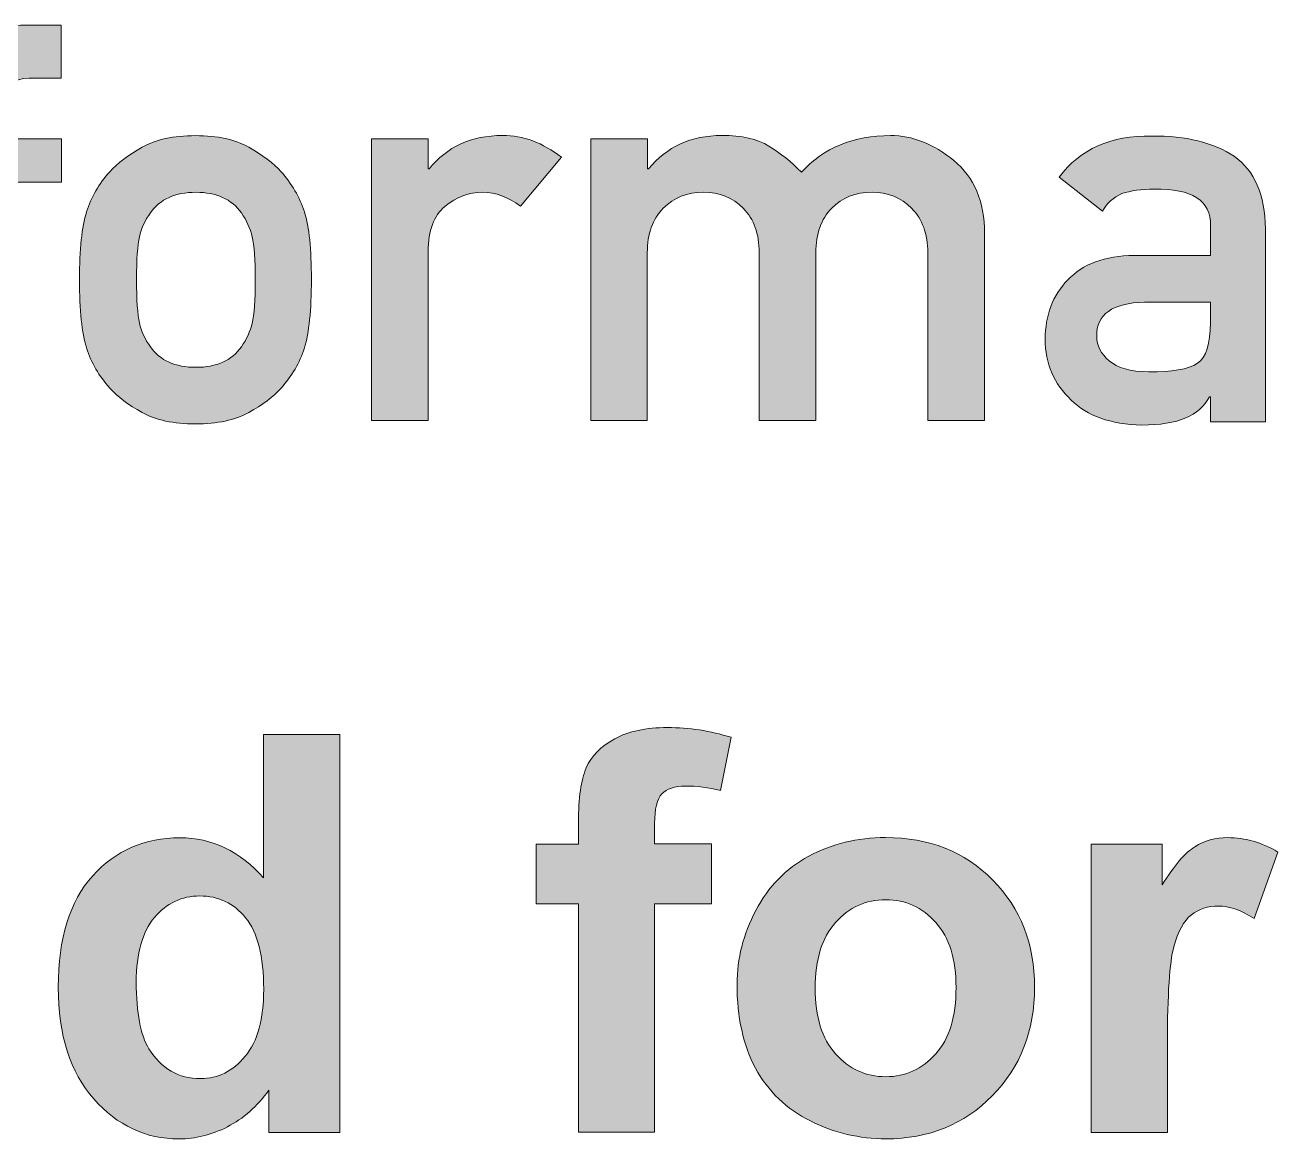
# Model space of a CAD drawing. Header units: inches. Extents: x 247 to 2765, y -1897 to -1110.
# Drawn here: x 1154.28 to 1163.82, y -1561.99 to -1553.51 of the extents above; entities that cross this region are included whole.
import ezdxf

# ---------------------------------------------------------------- set-up
doc = ezdxf.new("R2010")
doc.units = ezdxf.units.IN
doc.header["$MEASUREMENT"] = 0
doc.layers.add('Layer 1', color=7, linetype='Continuous')

# ---------------------------------------------------------------- blocks, each defined once
blk = doc.blocks.new('block 197')
at = {"layer": 'Layer 1', "true_color": 0x010101}
h = blk.add_hatch(color=18, dxfattribs=at)
h.dxf.hatch_style = 2
edge = h.paths.add_edge_path()
edge.add_spline(control_points=[(1153.6972, -1556.5217), (1153.6972, -1556.5217), (1153.6972, -1554.7061), (1153.6972, -1554.7061), (1153.6972, -1554.7061), (1153.4802, -1554.7061), (1153.4802, -1554.7061), (1153.4802, -1554.7061), (1153.4802, -1554.3754), (1153.4802, -1554.3754), (1153.4802, -1554.3754), (1153.6972, -1554.3754), (1153.6972, -1554.3754), (1153.6972, -1554.3754), (1153.6972, -1554.0919), (1153.6972, -1554.0919), (1153.6972, -1553.8924), (1153.7523, -1553.7453), (1153.8626, -1553.6506), (1153.9731, -1553.5555), (1154.112, -1553.5093), (1154.2811, -1553.5093), (1154.2811, -1553.5093), (1154.5602, -1553.5093), (1154.5602, -1553.5093), (1154.5602, -1553.5093), (1154.5602, -1553.9141), (1154.5602, -1553.9141), (1154.5602, -1553.9141), (1154.3163, -1553.9141), (1154.3163, -1553.9141), (1154.1916, -1553.9141), (1154.1282, -1553.9734), (1154.1282, -1554.0919), (1154.1282, -1554.0919), (1154.1282, -1554.3754), (1154.1282, -1554.3754), (1154.1282, -1554.3754), (1154.5612, -1554.3754), (1154.5612, -1554.3754), (1154.5612, -1554.3754), (1154.5612, -1554.7061), (1154.5612, -1554.7061), (1154.5612, -1554.7061), (1154.1282, -1554.7061), (1154.1282, -1554.7061), (1154.1282, -1554.7061), (1154.1282, -1556.5217), (1154.1282, -1556.5217), (1154.1282, -1556.5217), (1153.6972, -1556.5217), (1153.6972, -1556.5217)], knot_values=[0, 0, 0, 0, 1, 1, 1, 2, 2, 2, 3, 3, 3, 4, 4, 4, 5, 5, 5, 6, 6, 6, 7, 7, 7, 8, 8, 8, 9, 9, 9, 10, 10, 10, 11, 11, 11, 12, 12, 12, 13, 13, 13, 14, 14, 14, 15, 15, 15, 16, 16, 16, 17, 17, 17, 17], degree=3, periodic=1)
h = blk.add_hatch(color=18, dxfattribs=at)
h.dxf.hatch_style = 2
edge = h.paths.add_edge_path()
edge.add_spline(control_points=[(1154.6994, -1555.4468), (1154.6994, -1555.2167), (1154.7176, -1555.0441), (1154.7531, -1554.9321), (1154.7886, -1554.8191), (1154.8482, -1554.7172), (1154.9309, -1554.6262), (1154.9901, -1554.5611), (1155.0711, -1554.4994), (1155.1758, -1554.4402), (1155.2799, -1554.3809), (1155.416, -1554.3513), (1155.583, -1554.3513), (1155.7494, -1554.3513), (1155.8845, -1554.3809), (1155.9882, -1554.4402), (1156.0919, -1554.4994), (1156.1749, -1554.5614), (1156.2342, -1554.6262), (1156.3158, -1554.7172), (1156.3751, -1554.8191), (1156.4119, -1554.9321), (1156.4478, -1555.0441), (1156.465, -1555.2167), (1156.465, -1555.4468), (1156.465, -1555.6808), (1156.4467, -1555.8544), (1156.4119, -1555.9677), (1156.3758, -1556.0811), (1156.3162, -1556.1827), (1156.2342, -1556.2737), (1156.1749, -1556.3398), (1156.0929, -1556.4018), (1155.9882, -1556.4593), (1155.8835, -1556.5172), (1155.7484, -1556.5462), (1155.583, -1556.5462), (1155.4149, -1556.5462), (1155.2799, -1556.5172), (1155.1758, -1556.4593), (1155.0711, -1556.4018), (1154.9901, -1556.3395), (1154.9309, -1556.2737), (1154.8482, -1556.1827), (1154.7889, -1556.0807), (1154.7531, -1555.9677), (1154.7176, -1555.8551), (1154.6994, -1555.6818), (1154.6994, -1555.4468)], knot_values=[0, 0, 0, 0, 1, 1, 1, 2, 2, 2, 3, 3, 3, 4, 4, 4, 5, 5, 5, 6, 6, 6, 7, 7, 7, 8, 8, 8, 9, 9, 9, 10, 10, 10, 11, 11, 11, 12, 12, 12, 13, 13, 13, 14, 14, 14, 15, 15, 15, 16, 16, 16, 16], degree=3, periodic=1)
edge = h.paths.add_edge_path()
edge.add_spline(control_points=[(1156.0371, -1555.451), (1156.0371, -1555.2952), (1156.0299, -1555.1857), (1156.0144, -1555.122), (1155.9985, -1555.0579), (1155.9713, -1554.9972), (1155.9327, -1554.9394), (1155.8569, -1554.8346), (1155.7412, -1554.783), (1155.5865, -1554.783), (1155.428, -1554.783), (1155.3123, -1554.8346), (1155.2392, -1554.9394), (1155.1979, -1554.9972), (1155.17, -1555.0579), (1155.1555, -1555.122), (1155.141, -1555.1857), (1155.1338, -1555.2928), (1155.1338, -1555.4468), (1155.1338, -1555.6029), (1155.141, -1555.7145), (1155.1555, -1555.7776), (1155.17, -1555.842), (1155.1979, -1555.9026), (1155.2392, -1555.9591), (1155.3123, -1556.0642), (1155.428, -1556.1155), (1155.5865, -1556.1155), (1155.7412, -1556.1155), (1155.858, -1556.0642), (1155.9327, -1555.9591), (1155.9713, -1555.903), (1155.9992, -1555.8427), (1156.0144, -1555.7786), (1156.0295, -1555.7159), (1156.0371, -1555.607), (1156.0371, -1555.451)], knot_values=[0, 0, 0, 0, 1, 1, 1, 2, 2, 2, 3, 3, 3, 4, 4, 4, 5, 5, 5, 6, 6, 6, 7, 7, 7, 8, 8, 8, 9, 9, 9, 10, 10, 10, 11, 11, 11, 12, 12, 12, 12], degree=3, periodic=1)
h = blk.add_hatch(color=18, dxfattribs=at)
h.dxf.hatch_style = 2
edge = h.paths.add_edge_path()
edge.add_spline(control_points=[(1156.9218, -1556.5217), (1156.9218, -1556.5217), (1156.9218, -1554.3761), (1156.9218, -1554.3761), (1156.9218, -1554.3761), (1157.3545, -1554.3761), (1157.3545, -1554.3761), (1157.3545, -1554.3761), (1157.3545, -1554.6052), (1157.3545, -1554.6052), (1157.3545, -1554.6052), (1157.3617, -1554.6052), (1157.3617, -1554.6052), (1157.4958, -1554.436), (1157.6814, -1554.3503), (1157.9198, -1554.3503), (1158.0769, -1554.3503), (1158.2265, -1554.4054), (1158.3684, -1554.5156), (1158.3684, -1554.5156), (1158.0559, -1554.8887), (1158.0559, -1554.8887), (1157.9615, -1554.8184), (1157.8675, -1554.783), (1157.77, -1554.783), (1157.6639, -1554.783), (1157.5678, -1554.8188), (1157.482, -1554.8898), (1157.3965, -1554.9604), (1157.3535, -1555.0737), (1157.3535, -1555.2319), (1157.3535, -1555.2319), (1157.3535, -1556.5217), (1157.3535, -1556.5217), (1157.3535, -1556.5217), (1156.9218, -1556.5217), (1156.9218, -1556.5217), (1156.9218, -1556.5217), (1156.9218, -1556.5217), (1156.9218, -1556.5217)], knot_values=[0, 0, 0, 0, 1, 1, 1, 2, 2, 2, 3, 3, 3, 4, 4, 4, 5, 5, 5, 6, 6, 6, 7, 7, 7, 8, 8, 8, 9, 9, 9, 10, 10, 10, 11, 11, 11, 12, 12, 12, 13, 13, 13, 13], degree=3, periodic=1)
h = blk.add_hatch(color=18, dxfattribs=at)
h.dxf.hatch_style = 2
edge = h.paths.add_edge_path()
edge.add_spline(control_points=[(1158.592, -1556.5217), (1158.592, -1556.5217), (1158.592, -1554.3761), (1158.592, -1554.3761), (1158.592, -1554.3761), (1159.024, -1554.3761), (1159.024, -1554.3761), (1159.024, -1554.3761), (1159.024, -1554.6052), (1159.024, -1554.6052), (1159.024, -1554.6052), (1159.0323, -1554.6052), (1159.0323, -1554.6052), (1159.1687, -1554.436), (1159.3547, -1554.3503), (1159.5904, -1554.3503), (1159.7406, -1554.3503), (1159.8598, -1554.3771), (1159.948, -1554.4309), (1160.0362, -1554.4843), (1160.1189, -1554.5511), (1160.196, -1554.6297), (1160.3655, -1554.4443), (1160.5915, -1554.3506), (1160.874, -1554.3506), (1161.0418, -1554.3506), (1161.202, -1554.4147), (1161.3567, -1554.5408), (1161.5114, -1554.6676), (1161.5892, -1554.8522), (1161.5892, -1555.0947), (1161.5892, -1555.0947), (1161.5892, -1556.521), (1161.5892, -1556.521), (1161.5892, -1556.521), (1161.1572, -1556.521), (1161.1572, -1556.521), (1161.1572, -1556.521), (1161.1572, -1555.2436), (1161.1572, -1555.2436), (1161.1572, -1555.0989), (1161.1166, -1554.9859), (1161.0342, -1554.9046), (1160.9536, -1554.8229), (1160.8523, -1554.7823), (1160.7331, -1554.7823), (1160.6081, -1554.7823), (1160.5057, -1554.8222), (1160.4262, -1554.9046), (1160.3452, -1554.9852), (1160.3049, -1555.0989), (1160.3049, -1555.2436), (1160.3049, -1555.2436), (1160.3049, -1556.521), (1160.3049, -1556.521), (1160.3049, -1556.521), (1159.8742, -1556.521), (1159.8742, -1556.521), (1159.8742, -1556.521), (1159.8742, -1555.2436), (1159.8742, -1555.2436), (1159.8742, -1555.0989), (1159.8343, -1554.9859), (1159.7523, -1554.9046), (1159.671, -1554.8229), (1159.5704, -1554.7823), (1159.4508, -1554.7823), (1159.3261, -1554.7823), (1159.2238, -1554.8222), (1159.1439, -1554.9046), (1159.0633, -1554.9852), (1159.0223, -1555.0989), (1159.0223, -1555.2436), (1159.0223, -1555.2436), (1159.0223, -1556.521), (1159.0223, -1556.521), (1159.0223, -1556.521), (1158.592, -1556.5217), (1158.592, -1556.5217), (1158.592, -1556.5217), (1158.592, -1556.5217), (1158.592, -1556.5217)], knot_values=[0, 0, 0, 0, 1, 1, 1, 2, 2, 2, 3, 3, 3, 4, 4, 4, 5, 5, 5, 6, 6, 6, 7, 7, 7, 8, 8, 8, 9, 9, 9, 10, 10, 10, 11, 11, 11, 12, 12, 12, 13, 13, 13, 14, 14, 14, 15, 15, 15, 16, 16, 16, 17, 17, 17, 18, 18, 18, 19, 19, 19, 20, 20, 20, 21, 21, 21, 22, 22, 22, 23, 23, 23, 24, 24, 24, 25, 25, 25, 26, 26, 26, 27, 27, 27, 27], degree=3, periodic=1)
h = blk.add_hatch(color=18, dxfattribs=at)
h.dxf.hatch_style = 2
edge = h.paths.add_edge_path()
edge.add_spline(control_points=[(1163.3094, -1556.53), (1163.3094, -1556.53), (1163.3094, -1556.3398), (1163.3094, -1556.3398), (1163.3094, -1556.3398), (1163.3014, -1556.3398), (1163.3014, -1556.3398), (1163.2622, -1556.4149), (1163.2022, -1556.468), (1163.1213, -1556.501), (1163.0362, -1556.5379), (1162.9242, -1556.5548), (1162.7867, -1556.5548), (1162.5494, -1556.5493), (1162.3702, -1556.4859), (1162.25, -1556.3646), (1162.1177, -1556.2433), (1162.0516, -1556.0883), (1162.0516, -1555.9002), (1162.0516, -1555.7204), (1162.1084, -1555.5702), (1162.2228, -1555.4499), (1162.3371, -1555.3297), (1162.5063, -1555.266), (1162.7302, -1555.2639), (1162.7302, -1555.2639), (1163.3107, -1555.2639), (1163.3107, -1555.2639), (1163.3107, -1555.2639), (1163.3107, -1555.0365), (1163.3107, -1555.0365), (1163.3121, -1554.8464), (1163.1702, -1554.7537), (1162.8829, -1554.7595), (1162.7836, -1554.7595), (1162.7006, -1554.7706), (1162.6348, -1554.7926), (1162.5697, -1554.8215), (1162.5215, -1554.8663), (1162.488, -1554.927), (1162.488, -1554.927), (1162.1573, -1554.6676), (1162.1573, -1554.6676), (1162.3168, -1554.454), (1162.5518, -1554.3499), (1162.8618, -1554.3544), (1163.1219, -1554.3516), (1163.3317, -1554.4037), (1163.4899, -1554.5084), (1163.6456, -1554.6173), (1163.7248, -1554.8019), (1163.7279, -1555.0617), (1163.7279, -1555.0617), (1163.7279, -1556.531), (1163.7279, -1556.531), (1163.7279, -1556.531), (1163.3094, -1556.53), (1163.3094, -1556.53), (1163.3094, -1556.53), (1163.3094, -1556.53), (1163.3094, -1556.53)], knot_values=[0, 0, 0, 0, 1, 1, 1, 2, 2, 2, 3, 3, 3, 4, 4, 4, 5, 5, 5, 6, 6, 6, 7, 7, 7, 8, 8, 8, 9, 9, 9, 10, 10, 10, 11, 11, 11, 12, 12, 12, 13, 13, 13, 14, 14, 14, 15, 15, 15, 16, 16, 16, 17, 17, 17, 18, 18, 18, 19, 19, 19, 20, 20, 20, 20], degree=3, periodic=1)
edge = h.paths.add_edge_path()
edge.add_spline(control_points=[(1163.3094, -1555.7755), (1163.3094, -1555.7755), (1163.3094, -1555.6184), (1163.3094, -1555.6184), (1163.3094, -1555.6184), (1162.8071, -1555.6184), (1162.8071, -1555.6184), (1162.5618, -1555.626), (1162.4405, -1555.7131), (1162.4433, -1555.8788), (1162.4433, -1555.9505), (1162.475, -1556.0125), (1162.5387, -1556.0649), (1162.6, -1556.121), (1162.6992, -1556.1493), (1162.8391, -1556.1493), (1163.0155, -1556.1524), (1163.1395, -1556.13), (1163.2112, -1556.0845), (1163.2766, -1556.0401), (1163.3094, -1555.9367), (1163.3094, -1555.7755)], knot_values=[0, 0, 0, 0, 1, 1, 1, 2, 2, 2, 3, 3, 3, 4, 4, 4, 5, 5, 5, 6, 6, 6, 7, 7, 7, 7], degree=3, periodic=1)
at = {"layer": 'Layer 1', "lineweight": 0}
for points, knots in [([(1153.6972, -1556.5217), (1153.6972, -1556.5217), (1153.6972, -1554.7061), (1153.6972, -1554.7061), (1153.6972, -1554.7061), (1153.4802, -1554.7061), (1153.4802, -1554.7061), (1153.4802, -1554.7061), (1153.4802, -1554.3754), (1153.4802, -1554.3754), (1153.4802, -1554.3754), (1153.6972, -1554.3754), (1153.6972, -1554.3754), (1153.6972, -1554.3754), (1153.6972, -1554.0919), (1153.6972, -1554.0919), (1153.6972, -1553.8924), (1153.7523, -1553.7453), (1153.8626, -1553.6506), (1153.9731, -1553.5555), (1154.112, -1553.5093), (1154.2811, -1553.5093), (1154.2811, -1553.5093), (1154.5602, -1553.5093), (1154.5602, -1553.5093), (1154.5602, -1553.5093), (1154.5602, -1553.9141), (1154.5602, -1553.9141), (1154.5602, -1553.9141), (1154.3163, -1553.9141), (1154.3163, -1553.9141), (1154.1916, -1553.9141), (1154.1282, -1553.9734), (1154.1282, -1554.0919), (1154.1282, -1554.0919), (1154.1282, -1554.3754), (1154.1282, -1554.3754), (1154.1282, -1554.3754), (1154.5612, -1554.3754), (1154.5612, -1554.3754), (1154.5612, -1554.3754), (1154.5612, -1554.7061), (1154.5612, -1554.7061), (1154.5612, -1554.7061), (1154.1282, -1554.7061), (1154.1282, -1554.7061), (1154.1282, -1554.7061), (1154.1282, -1556.5217), (1154.1282, -1556.5217), (1154.1282, -1556.5217), (1153.6972, -1556.5217), (1153.6972, -1556.5217)], [0, 0, 0, 0, 1, 1, 1, 2, 2, 2, 3, 3, 3, 4, 4, 4, 5, 5, 5, 6, 6, 6, 7, 7, 7, 8, 8, 8, 9, 9, 9, 10, 10, 10, 11, 11, 11, 12, 12, 12, 13, 13, 13, 14, 14, 14, 15, 15, 15, 16, 16, 16, 17, 17, 17, 17]), ([(1154.6994, -1555.4468), (1154.6994, -1555.2167), (1154.7176, -1555.0441), (1154.7531, -1554.9321), (1154.7886, -1554.8191), (1154.8482, -1554.7172), (1154.9309, -1554.6262), (1154.9901, -1554.5611), (1155.0711, -1554.4994), (1155.1758, -1554.4402), (1155.2799, -1554.3809), (1155.416, -1554.3513), (1155.583, -1554.3513), (1155.7494, -1554.3513), (1155.8845, -1554.3809), (1155.9882, -1554.4402), (1156.0919, -1554.4994), (1156.1749, -1554.5614), (1156.2342, -1554.6262), (1156.3158, -1554.7172), (1156.3751, -1554.8191), (1156.4119, -1554.9321), (1156.4478, -1555.0441), (1156.465, -1555.2167), (1156.465, -1555.4468), (1156.465, -1555.6808), (1156.4467, -1555.8544), (1156.4119, -1555.9677), (1156.3758, -1556.0811), (1156.3162, -1556.1827), (1156.2342, -1556.2737), (1156.1749, -1556.3398), (1156.0929, -1556.4018), (1155.9882, -1556.4593), (1155.8835, -1556.5172), (1155.7484, -1556.5462), (1155.583, -1556.5462), (1155.4149, -1556.5462), (1155.2799, -1556.5172), (1155.1758, -1556.4593), (1155.0711, -1556.4018), (1154.9901, -1556.3395), (1154.9309, -1556.2737), (1154.8482, -1556.1827), (1154.7889, -1556.0807), (1154.7531, -1555.9677), (1154.7176, -1555.8551), (1154.6994, -1555.6818), (1154.6994, -1555.4468)], [0, 0, 0, 0, 1, 1, 1, 2, 2, 2, 3, 3, 3, 4, 4, 4, 5, 5, 5, 6, 6, 6, 7, 7, 7, 8, 8, 8, 9, 9, 9, 10, 10, 10, 11, 11, 11, 12, 12, 12, 13, 13, 13, 14, 14, 14, 15, 15, 15, 16, 16, 16, 16]), ([(1156.9218, -1556.5217), (1156.9218, -1556.5217), (1156.9218, -1554.3761), (1156.9218, -1554.3761), (1156.9218, -1554.3761), (1157.3545, -1554.3761), (1157.3545, -1554.3761), (1157.3545, -1554.3761), (1157.3545, -1554.6052), (1157.3545, -1554.6052), (1157.3545, -1554.6052), (1157.3617, -1554.6052), (1157.3617, -1554.6052), (1157.4958, -1554.436), (1157.6814, -1554.3503), (1157.9198, -1554.3503), (1158.0769, -1554.3503), (1158.2265, -1554.4054), (1158.3684, -1554.5156), (1158.3684, -1554.5156), (1158.0559, -1554.8887), (1158.0559, -1554.8887), (1157.9615, -1554.8184), (1157.8675, -1554.783), (1157.77, -1554.783), (1157.6639, -1554.783), (1157.5678, -1554.8188), (1157.482, -1554.8898), (1157.3965, -1554.9604), (1157.3535, -1555.0737), (1157.3535, -1555.2319), (1157.3535, -1555.2319), (1157.3535, -1556.5217), (1157.3535, -1556.5217), (1157.3535, -1556.5217), (1156.9218, -1556.5217), (1156.9218, -1556.5217), (1156.9218, -1556.5217), (1156.9218, -1556.5217), (1156.9218, -1556.5217)], [0, 0, 0, 0, 1, 1, 1, 2, 2, 2, 3, 3, 3, 4, 4, 4, 5, 5, 5, 6, 6, 6, 7, 7, 7, 8, 8, 8, 9, 9, 9, 10, 10, 10, 11, 11, 11, 12, 12, 12, 13, 13, 13, 13]), ([(1158.592, -1556.5217), (1158.592, -1556.5217), (1158.592, -1554.3761), (1158.592, -1554.3761), (1158.592, -1554.3761), (1159.024, -1554.3761), (1159.024, -1554.3761), (1159.024, -1554.3761), (1159.024, -1554.6052), (1159.024, -1554.6052), (1159.024, -1554.6052), (1159.0323, -1554.6052), (1159.0323, -1554.6052), (1159.1687, -1554.436), (1159.3547, -1554.3503), (1159.5904, -1554.3503), (1159.7406, -1554.3503), (1159.8598, -1554.3771), (1159.948, -1554.4309), (1160.0362, -1554.4843), (1160.1189, -1554.5511), (1160.196, -1554.6297), (1160.3655, -1554.4443), (1160.5915, -1554.3506), (1160.874, -1554.3506), (1161.0418, -1554.3506), (1161.202, -1554.4147), (1161.3567, -1554.5408), (1161.5114, -1554.6676), (1161.5892, -1554.8522), (1161.5892, -1555.0947), (1161.5892, -1555.0947), (1161.5892, -1556.521), (1161.5892, -1556.521), (1161.5892, -1556.521), (1161.1572, -1556.521), (1161.1572, -1556.521), (1161.1572, -1556.521), (1161.1572, -1555.2436), (1161.1572, -1555.2436), (1161.1572, -1555.0989), (1161.1166, -1554.9859), (1161.0342, -1554.9046), (1160.9536, -1554.8229), (1160.8523, -1554.7823), (1160.7331, -1554.7823), (1160.6081, -1554.7823), (1160.5057, -1554.8222), (1160.4262, -1554.9046), (1160.3452, -1554.9852), (1160.3049, -1555.0989), (1160.3049, -1555.2436), (1160.3049, -1555.2436), (1160.3049, -1556.521), (1160.3049, -1556.521), (1160.3049, -1556.521), (1159.8742, -1556.521), (1159.8742, -1556.521), (1159.8742, -1556.521), (1159.8742, -1555.2436), (1159.8742, -1555.2436), (1159.8742, -1555.0989), (1159.8343, -1554.9859), (1159.7523, -1554.9046), (1159.671, -1554.8229), (1159.5704, -1554.7823), (1159.4508, -1554.7823), (1159.3261, -1554.7823), (1159.2238, -1554.8222), (1159.1439, -1554.9046), (1159.0633, -1554.9852), (1159.0223, -1555.0989), (1159.0223, -1555.2436), (1159.0223, -1555.2436), (1159.0223, -1556.521), (1159.0223, -1556.521), (1159.0223, -1556.521), (1158.592, -1556.5217), (1158.592, -1556.5217), (1158.592, -1556.5217), (1158.592, -1556.5217), (1158.592, -1556.5217)], [0, 0, 0, 0, 1, 1, 1, 2, 2, 2, 3, 3, 3, 4, 4, 4, 5, 5, 5, 6, 6, 6, 7, 7, 7, 8, 8, 8, 9, 9, 9, 10, 10, 10, 11, 11, 11, 12, 12, 12, 13, 13, 13, 14, 14, 14, 15, 15, 15, 16, 16, 16, 17, 17, 17, 18, 18, 18, 19, 19, 19, 20, 20, 20, 21, 21, 21, 22, 22, 22, 23, 23, 23, 24, 24, 24, 25, 25, 25, 26, 26, 26, 27, 27, 27, 27]), ([(1163.3094, -1556.53), (1163.3094, -1556.53), (1163.3094, -1556.3398), (1163.3094, -1556.3398), (1163.3094, -1556.3398), (1163.3014, -1556.3398), (1163.3014, -1556.3398), (1163.2622, -1556.4149), (1163.2022, -1556.468), (1163.1213, -1556.501), (1163.0362, -1556.5379), (1162.9242, -1556.5548), (1162.7867, -1556.5548), (1162.5494, -1556.5493), (1162.3702, -1556.4859), (1162.25, -1556.3646), (1162.1177, -1556.2433), (1162.0516, -1556.0883), (1162.0516, -1555.9002), (1162.0516, -1555.7204), (1162.1084, -1555.5702), (1162.2228, -1555.4499), (1162.3371, -1555.3297), (1162.5063, -1555.266), (1162.7302, -1555.2639), (1162.7302, -1555.2639), (1163.3107, -1555.2639), (1163.3107, -1555.2639), (1163.3107, -1555.2639), (1163.3107, -1555.0365), (1163.3107, -1555.0365), (1163.3121, -1554.8464), (1163.1702, -1554.7537), (1162.8829, -1554.7595), (1162.7836, -1554.7595), (1162.7006, -1554.7706), (1162.6348, -1554.7926), (1162.5697, -1554.8215), (1162.5215, -1554.8663), (1162.488, -1554.927), (1162.488, -1554.927), (1162.1573, -1554.6676), (1162.1573, -1554.6676), (1162.3168, -1554.454), (1162.5518, -1554.3499), (1162.8618, -1554.3544), (1163.1219, -1554.3516), (1163.3317, -1554.4037), (1163.4899, -1554.5084), (1163.6456, -1554.6173), (1163.7248, -1554.8019), (1163.7279, -1555.0617), (1163.7279, -1555.0617), (1163.7279, -1556.531), (1163.7279, -1556.531), (1163.7279, -1556.531), (1163.3094, -1556.53), (1163.3094, -1556.53), (1163.3094, -1556.53), (1163.3094, -1556.53), (1163.3094, -1556.53)], [0, 0, 0, 0, 1, 1, 1, 2, 2, 2, 3, 3, 3, 4, 4, 4, 5, 5, 5, 6, 6, 6, 7, 7, 7, 8, 8, 8, 9, 9, 9, 10, 10, 10, 11, 11, 11, 12, 12, 12, 13, 13, 13, 14, 14, 14, 15, 15, 15, 16, 16, 16, 17, 17, 17, 18, 18, 18, 19, 19, 19, 20, 20, 20, 20]), ([(1156.0371, -1555.451), (1156.0371, -1555.2952), (1156.0299, -1555.1857), (1156.0144, -1555.122), (1155.9985, -1555.0579), (1155.9713, -1554.9972), (1155.9327, -1554.9394), (1155.8569, -1554.8346), (1155.7412, -1554.783), (1155.5865, -1554.783), (1155.428, -1554.783), (1155.3123, -1554.8346), (1155.2392, -1554.9394), (1155.1979, -1554.9972), (1155.17, -1555.0579), (1155.1555, -1555.122), (1155.141, -1555.1857), (1155.1338, -1555.2928), (1155.1338, -1555.4468), (1155.1338, -1555.6029), (1155.141, -1555.7145), (1155.1555, -1555.7776), (1155.17, -1555.842), (1155.1979, -1555.9026), (1155.2392, -1555.9591), (1155.3123, -1556.0642), (1155.428, -1556.1155), (1155.5865, -1556.1155), (1155.7412, -1556.1155), (1155.858, -1556.0642), (1155.9327, -1555.9591), (1155.9713, -1555.903), (1155.9992, -1555.8427), (1156.0144, -1555.7786), (1156.0295, -1555.7159), (1156.0371, -1555.607), (1156.0371, -1555.451)], [0, 0, 0, 0, 1, 1, 1, 2, 2, 2, 3, 3, 3, 4, 4, 4, 5, 5, 5, 6, 6, 6, 7, 7, 7, 8, 8, 8, 9, 9, 9, 10, 10, 10, 11, 11, 11, 12, 12, 12, 12]), ([(1163.3094, -1555.7755), (1163.3094, -1555.7755), (1163.3094, -1555.6184), (1163.3094, -1555.6184), (1163.3094, -1555.6184), (1162.8071, -1555.6184), (1162.8071, -1555.6184), (1162.5618, -1555.626), (1162.4405, -1555.7131), (1162.4433, -1555.8788), (1162.4433, -1555.9505), (1162.475, -1556.0125), (1162.5387, -1556.0649), (1162.6, -1556.121), (1162.6992, -1556.1493), (1162.8391, -1556.1493), (1163.0155, -1556.1524), (1163.1395, -1556.13), (1163.2112, -1556.0845), (1163.2766, -1556.0401), (1163.3094, -1555.9367), (1163.3094, -1555.7755)], [0, 0, 0, 0, 1, 1, 1, 2, 2, 2, 3, 3, 3, 4, 4, 4, 5, 5, 5, 6, 6, 6, 7, 7, 7, 7])]:
    blk.add_open_spline(points, degree=3, knots=knots, dxfattribs=at)
blk = doc.blocks.new('block 198')
at = {"layer": 'Layer 1', "true_color": 0x010101}
h = blk.add_hatch(color=18, dxfattribs=at)
h.dxf.hatch_style = 2
edge = h.paths.add_edge_path()
edge.add_spline(control_points=[(1158.1758, -1559.7453), (1158.1758, -1559.7453), (1158.4983, -1559.7453), (1158.4983, -1559.7453), (1158.4983, -1559.7453), (1158.4983, -1559.5799), (1158.4983, -1559.5799), (1158.4983, -1559.3953), (1158.5179, -1559.2575), (1158.5572, -1559.1665), (1158.5954, -1559.0752), (1158.6678, -1559.0011), (1158.7739, -1558.9439), (1158.8797, -1558.8871), (1159.013, -1558.8585), (1159.1742, -1558.8585), (1159.3396, -1558.8585), (1159.5015, -1558.883), (1159.66, -1558.9329), (1159.66, -1558.9329), (1159.5804, -1559.337), (1159.5804, -1559.337), (1159.4881, -1559.315), (1159.3992, -1559.304), (1159.3137, -1559.304), (1159.2307, -1559.304), (1159.1701, -1559.3243), (1159.1329, -1559.3629), (1159.0963, -1559.4021), (1159.0781, -1559.4776), (1159.0781, -1559.5899), (1159.0781, -1559.5899), (1159.0781, -1559.7446), (1159.0781, -1559.7446), (1159.0781, -1559.7446), (1159.5122, -1559.7446), (1159.5122, -1559.7446), (1159.5122, -1559.7446), (1159.5122, -1560.2014), (1159.5122, -1560.2014), (1159.5122, -1560.2014), (1159.0781, -1560.2014), (1159.0781, -1560.2014), (1159.0781, -1560.2014), (1159.0781, -1561.9401), (1159.0781, -1561.9401), (1159.0781, -1561.9401), (1158.4976, -1561.9401), (1158.4976, -1561.9401), (1158.4976, -1561.9401), (1158.4976, -1560.2014), (1158.4976, -1560.2014), (1158.4976, -1560.2014), (1158.1751, -1560.2014), (1158.1751, -1560.2014), (1158.1751, -1560.2014), (1158.1758, -1559.7453), (1158.1758, -1559.7453), (1158.1758, -1559.7453), (1158.1758, -1559.7453), (1158.1758, -1559.7453)], knot_values=[0, 0, 0, 0, 1, 1, 1, 2, 2, 2, 3, 3, 3, 4, 4, 4, 5, 5, 5, 6, 6, 6, 7, 7, 7, 8, 8, 8, 9, 9, 9, 10, 10, 10, 11, 11, 11, 12, 12, 12, 13, 13, 13, 14, 14, 14, 15, 15, 15, 16, 16, 16, 17, 17, 17, 18, 18, 18, 19, 19, 19, 20, 20, 20, 20], degree=3, periodic=1)
h = blk.add_hatch(color=18, dxfattribs=at)
h.dxf.hatch_style = 2
edge = h.paths.add_edge_path()
edge.add_spline(control_points=[(1156.681, -1561.9412), (1156.681, -1561.9412), (1156.1415, -1561.9412), (1156.1415, -1561.9412), (1156.1415, -1561.9412), (1156.1415, -1561.6187), (1156.1415, -1561.6187), (1156.0519, -1561.7438), (1155.9462, -1561.8368), (1155.8252, -1561.8992), (1155.7029, -1561.9605), (1155.5803, -1561.9911), (1155.4563, -1561.9911), (1155.2034, -1561.9911), (1154.9881, -1561.8895), (1154.8082, -1561.6862), (1154.6274, -1561.483), (1154.5375, -1561.1995), (1154.5375, -1560.8356), (1154.5375, -1560.4636), (1154.625, -1560.1818), (1154.8, -1559.9882), (1154.975, -1559.7935), (1155.1962, -1559.6977), (1155.4635, -1559.6977), (1155.7088, -1559.6977), (1155.921, -1559.7997), (1156.1012, -1560.0037), (1156.1012, -1560.0037), (1156.1012, -1558.9112), (1156.1012, -1558.9112), (1156.1012, -1558.9112), (1156.6817, -1558.9112), (1156.6817, -1558.9112), (1156.6817, -1558.9112), (1156.681, -1561.9412), (1156.681, -1561.9412), (1156.681, -1561.9412), (1156.681, -1561.9412), (1156.681, -1561.9412)], knot_values=[0, 0, 0, 0, 1, 1, 1, 2, 2, 2, 3, 3, 3, 4, 4, 4, 5, 5, 5, 6, 6, 6, 7, 7, 7, 8, 8, 8, 9, 9, 9, 10, 10, 10, 11, 11, 11, 12, 12, 12, 13, 13, 13, 13], degree=3, periodic=1)
edge = h.paths.add_edge_path()
edge.add_spline(control_points=[(1155.1314, -1560.796), (1155.1314, -1561.0303), (1155.1638, -1561.2001), (1155.2275, -1561.3038), (1155.3222, -1561.4561), (1155.4528, -1561.5319), (1155.6202, -1561.5319), (1155.7539, -1561.5319), (1155.8676, -1561.4751), (1155.9613, -1561.3614), (1156.0557, -1561.2477), (1156.1019, -1561.0778), (1156.1019, -1560.8518), (1156.1019, -1560.5997), (1156.0557, -1560.4184), (1155.9644, -1560.3072), (1155.8735, -1560.1969), (1155.757, -1560.1408), (1155.6154, -1560.1408), (1155.4773, -1560.1408), (1155.3619, -1560.1956), (1155.2699, -1560.3051), (1155.1776, -1560.415), (1155.1314, -1560.578), (1155.1314, -1560.796)], knot_values=[0, 0, 0, 0, 1, 1, 1, 2, 2, 2, 3, 3, 3, 4, 4, 4, 5, 5, 5, 6, 6, 6, 7, 7, 7, 8, 8, 8, 8], degree=3, periodic=1)
h = blk.add_hatch(color=18, dxfattribs=at)
h.dxf.hatch_style = 2
edge = h.paths.add_edge_path()
edge.add_spline(control_points=[(1159.7054, -1560.8122), (1159.7054, -1560.619), (1159.753, -1560.4326), (1159.8481, -1560.2517), (1159.9428, -1560.0705), (1160.0768, -1559.9337), (1160.2522, -1559.8383), (1160.4268, -1559.7429), (1160.6211, -1559.696), (1160.8361, -1559.696), (1161.1672, -1559.696), (1161.4404, -1559.8038), (1161.6519, -1560.0195), (1161.8648, -1560.2341), (1161.9702, -1560.5077), (1161.9702, -1560.836), (1161.9702, -1561.1681), (1161.8628, -1561.4444), (1161.6488, -1561.6625), (1161.4349, -1561.8802), (1161.1648, -1561.9904), (1160.8396, -1561.9904), (1160.6384, -1561.9904), (1160.4465, -1561.945), (1160.2639, -1561.8537), (1160.0803, -1561.762), (1159.9425, -1561.6287), (1159.8463, -1561.453), (1159.7523, -1561.278), (1159.7054, -1561.0644), (1159.7054, -1560.8122)], knot_values=[0, 0, 0, 0, 1, 1, 1, 2, 2, 2, 3, 3, 3, 4, 4, 4, 5, 5, 5, 6, 6, 6, 7, 7, 7, 8, 8, 8, 9, 9, 9, 10, 10, 10, 10], degree=3, periodic=1)
edge = h.paths.add_edge_path()
edge.add_spline(control_points=[(1160.3001, -1560.8432), (1160.3001, -1561.0606), (1160.3517, -1561.2277), (1160.4551, -1561.3435), (1160.5584, -1561.4592), (1160.6852, -1561.5171), (1160.8375, -1561.5171), (1160.9891, -1561.5171), (1161.1162, -1561.4592), (1161.2189, -1561.3435), (1161.3215, -1561.2277), (1161.3729, -1561.0592), (1161.3729, -1560.8388), (1161.3729, -1560.6241), (1161.3215, -1560.4588), (1161.2189, -1560.343), (1161.1162, -1560.2272), (1160.9891, -1560.1694), (1160.8375, -1560.1694), (1160.6852, -1560.1694), (1160.5584, -1560.2272), (1160.4551, -1560.343), (1160.3517, -1560.4588), (1160.3001, -1560.6252), (1160.3001, -1560.8432)], knot_values=[0, 0, 0, 0, 1, 1, 1, 2, 2, 2, 3, 3, 3, 4, 4, 4, 5, 5, 5, 6, 6, 6, 7, 7, 7, 8, 8, 8, 8], degree=3, periodic=1)
h = blk.add_hatch(color=18, dxfattribs=at)
h.dxf.hatch_style = 2
edge = h.paths.add_edge_path()
edge.add_spline(control_points=[(1162.9821, -1561.9412), (1162.9821, -1561.9412), (1162.4012, -1561.9412), (1162.4012, -1561.9412), (1162.4012, -1561.9412), (1162.4012, -1559.7453), (1162.4012, -1559.7453), (1162.4012, -1559.7453), (1162.9407, -1559.7453), (1162.9407, -1559.7453), (1162.9407, -1559.7453), (1162.9407, -1560.0574), (1162.9407, -1560.0574), (1163.0331, -1559.91), (1163.1161, -1559.8138), (1163.1898, -1559.7666), (1163.2635, -1559.7191), (1163.3469, -1559.6967), (1163.441, -1559.6967), (1163.5732, -1559.6967), (1163.7004, -1559.7332), (1163.8234, -1559.8063), (1163.8234, -1559.8063), (1163.6435, -1560.3137), (1163.6435, -1560.3137), (1163.5457, -1560.2493), (1163.4547, -1560.2179), (1163.3707, -1560.2179), (1163.2897, -1560.2179), (1163.2205, -1560.2403), (1163.164, -1560.2851), (1163.1075, -1560.3299), (1163.063, -1560.4098), (1163.0306, -1560.5277), (1162.9983, -1560.6455), (1162.9821, -1560.8901), (1162.9821, -1561.2635), (1162.9821, -1561.2635), (1162.9821, -1561.9412), (1162.9821, -1561.9412), (1162.9821, -1561.9412), (1162.9821, -1561.9412), (1162.9821, -1561.9412)], knot_values=[0, 0, 0, 0, 1, 1, 1, 2, 2, 2, 3, 3, 3, 4, 4, 4, 5, 5, 5, 6, 6, 6, 7, 7, 7, 8, 8, 8, 9, 9, 9, 10, 10, 10, 11, 11, 11, 12, 12, 12, 13, 13, 13, 14, 14, 14, 14], degree=3, periodic=1)
at = {"layer": 'Layer 1', "lineweight": 0}
for points, knots in [([(1158.1758, -1559.7453), (1158.1758, -1559.7453), (1158.4983, -1559.7453), (1158.4983, -1559.7453), (1158.4983, -1559.7453), (1158.4983, -1559.5799), (1158.4983, -1559.5799), (1158.4983, -1559.3953), (1158.5179, -1559.2575), (1158.5572, -1559.1665), (1158.5954, -1559.0752), (1158.6678, -1559.0011), (1158.7739, -1558.9439), (1158.8797, -1558.8871), (1159.013, -1558.8585), (1159.1742, -1558.8585), (1159.3396, -1558.8585), (1159.5015, -1558.883), (1159.66, -1558.9329), (1159.66, -1558.9329), (1159.5804, -1559.337), (1159.5804, -1559.337), (1159.4881, -1559.315), (1159.3992, -1559.304), (1159.3137, -1559.304), (1159.2307, -1559.304), (1159.1701, -1559.3243), (1159.1329, -1559.3629), (1159.0963, -1559.4021), (1159.0781, -1559.4776), (1159.0781, -1559.5899), (1159.0781, -1559.5899), (1159.0781, -1559.7446), (1159.0781, -1559.7446), (1159.0781, -1559.7446), (1159.5122, -1559.7446), (1159.5122, -1559.7446), (1159.5122, -1559.7446), (1159.5122, -1560.2014), (1159.5122, -1560.2014), (1159.5122, -1560.2014), (1159.0781, -1560.2014), (1159.0781, -1560.2014), (1159.0781, -1560.2014), (1159.0781, -1561.9401), (1159.0781, -1561.9401), (1159.0781, -1561.9401), (1158.4976, -1561.9401), (1158.4976, -1561.9401), (1158.4976, -1561.9401), (1158.4976, -1560.2014), (1158.4976, -1560.2014), (1158.4976, -1560.2014), (1158.1751, -1560.2014), (1158.1751, -1560.2014), (1158.1751, -1560.2014), (1158.1758, -1559.7453), (1158.1758, -1559.7453), (1158.1758, -1559.7453), (1158.1758, -1559.7453), (1158.1758, -1559.7453)], [0, 0, 0, 0, 1, 1, 1, 2, 2, 2, 3, 3, 3, 4, 4, 4, 5, 5, 5, 6, 6, 6, 7, 7, 7, 8, 8, 8, 9, 9, 9, 10, 10, 10, 11, 11, 11, 12, 12, 12, 13, 13, 13, 14, 14, 14, 15, 15, 15, 16, 16, 16, 17, 17, 17, 18, 18, 18, 19, 19, 19, 20, 20, 20, 20]), ([(1156.681, -1561.9412), (1156.681, -1561.9412), (1156.1415, -1561.9412), (1156.1415, -1561.9412), (1156.1415, -1561.9412), (1156.1415, -1561.6187), (1156.1415, -1561.6187), (1156.0519, -1561.7438), (1155.9462, -1561.8368), (1155.8252, -1561.8992), (1155.7029, -1561.9605), (1155.5803, -1561.9911), (1155.4563, -1561.9911), (1155.2034, -1561.9911), (1154.9881, -1561.8895), (1154.8082, -1561.6862), (1154.6274, -1561.483), (1154.5375, -1561.1995), (1154.5375, -1560.8356), (1154.5375, -1560.4636), (1154.625, -1560.1818), (1154.8, -1559.9882), (1154.975, -1559.7935), (1155.1962, -1559.6977), (1155.4635, -1559.6977), (1155.7088, -1559.6977), (1155.921, -1559.7997), (1156.1012, -1560.0037), (1156.1012, -1560.0037), (1156.1012, -1558.9112), (1156.1012, -1558.9112), (1156.1012, -1558.9112), (1156.6817, -1558.9112), (1156.6817, -1558.9112), (1156.6817, -1558.9112), (1156.681, -1561.9412), (1156.681, -1561.9412), (1156.681, -1561.9412), (1156.681, -1561.9412), (1156.681, -1561.9412)], [0, 0, 0, 0, 1, 1, 1, 2, 2, 2, 3, 3, 3, 4, 4, 4, 5, 5, 5, 6, 6, 6, 7, 7, 7, 8, 8, 8, 9, 9, 9, 10, 10, 10, 11, 11, 11, 12, 12, 12, 13, 13, 13, 13]), ([(1159.7054, -1560.8122), (1159.7054, -1560.619), (1159.753, -1560.4326), (1159.8481, -1560.2517), (1159.9428, -1560.0705), (1160.0768, -1559.9337), (1160.2522, -1559.8383), (1160.4268, -1559.7429), (1160.6211, -1559.696), (1160.8361, -1559.696), (1161.1672, -1559.696), (1161.4404, -1559.8038), (1161.6519, -1560.0195), (1161.8648, -1560.2341), (1161.9702, -1560.5077), (1161.9702, -1560.836), (1161.9702, -1561.1681), (1161.8628, -1561.4444), (1161.6488, -1561.6625), (1161.4349, -1561.8802), (1161.1648, -1561.9904), (1160.8396, -1561.9904), (1160.6384, -1561.9904), (1160.4465, -1561.945), (1160.2639, -1561.8537), (1160.0803, -1561.762), (1159.9425, -1561.6287), (1159.8463, -1561.453), (1159.7523, -1561.278), (1159.7054, -1561.0644), (1159.7054, -1560.8122)], [0, 0, 0, 0, 1, 1, 1, 2, 2, 2, 3, 3, 3, 4, 4, 4, 5, 5, 5, 6, 6, 6, 7, 7, 7, 8, 8, 8, 9, 9, 9, 10, 10, 10, 10]), ([(1162.9821, -1561.9412), (1162.9821, -1561.9412), (1162.4012, -1561.9412), (1162.4012, -1561.9412), (1162.4012, -1561.9412), (1162.4012, -1559.7453), (1162.4012, -1559.7453), (1162.4012, -1559.7453), (1162.9407, -1559.7453), (1162.9407, -1559.7453), (1162.9407, -1559.7453), (1162.9407, -1560.0574), (1162.9407, -1560.0574), (1163.0331, -1559.91), (1163.1161, -1559.8138), (1163.1898, -1559.7666), (1163.2635, -1559.7191), (1163.3469, -1559.6967), (1163.441, -1559.6967), (1163.5732, -1559.6967), (1163.7004, -1559.7332), (1163.8234, -1559.8063), (1163.8234, -1559.8063), (1163.6435, -1560.3137), (1163.6435, -1560.3137), (1163.5457, -1560.2493), (1163.4547, -1560.2179), (1163.3707, -1560.2179), (1163.2897, -1560.2179), (1163.2205, -1560.2403), (1163.164, -1560.2851), (1163.1075, -1560.3299), (1163.063, -1560.4098), (1163.0306, -1560.5277), (1162.9983, -1560.6455), (1162.9821, -1560.8901), (1162.9821, -1561.2635), (1162.9821, -1561.2635), (1162.9821, -1561.9412), (1162.9821, -1561.9412), (1162.9821, -1561.9412), (1162.9821, -1561.9412), (1162.9821, -1561.9412)], [0, 0, 0, 0, 1, 1, 1, 2, 2, 2, 3, 3, 3, 4, 4, 4, 5, 5, 5, 6, 6, 6, 7, 7, 7, 8, 8, 8, 9, 9, 9, 10, 10, 10, 11, 11, 11, 12, 12, 12, 13, 13, 13, 14, 14, 14, 14]), ([(1155.1314, -1560.796), (1155.1314, -1561.0303), (1155.1638, -1561.2001), (1155.2275, -1561.3038), (1155.3222, -1561.4561), (1155.4528, -1561.5319), (1155.6202, -1561.5319), (1155.7539, -1561.5319), (1155.8676, -1561.4751), (1155.9613, -1561.3614), (1156.0557, -1561.2477), (1156.1019, -1561.0778), (1156.1019, -1560.8518), (1156.1019, -1560.5997), (1156.0557, -1560.4184), (1155.9644, -1560.3072), (1155.8735, -1560.1969), (1155.757, -1560.1408), (1155.6154, -1560.1408), (1155.4773, -1560.1408), (1155.3619, -1560.1956), (1155.2699, -1560.3051), (1155.1776, -1560.415), (1155.1314, -1560.578), (1155.1314, -1560.796)], [0, 0, 0, 0, 1, 1, 1, 2, 2, 2, 3, 3, 3, 4, 4, 4, 5, 5, 5, 6, 6, 6, 7, 7, 7, 8, 8, 8, 8]), ([(1160.3001, -1560.8432), (1160.3001, -1561.0606), (1160.3517, -1561.2277), (1160.4551, -1561.3435), (1160.5584, -1561.4592), (1160.6852, -1561.5171), (1160.8375, -1561.5171), (1160.9891, -1561.5171), (1161.1162, -1561.4592), (1161.2189, -1561.3435), (1161.3215, -1561.2277), (1161.3729, -1561.0592), (1161.3729, -1560.8388), (1161.3729, -1560.6241), (1161.3215, -1560.4588), (1161.2189, -1560.343), (1161.1162, -1560.2272), (1160.9891, -1560.1694), (1160.8375, -1560.1694), (1160.6852, -1560.1694), (1160.5584, -1560.2272), (1160.4551, -1560.343), (1160.3517, -1560.4588), (1160.3001, -1560.6252), (1160.3001, -1560.8432)], [0, 0, 0, 0, 1, 1, 1, 2, 2, 2, 3, 3, 3, 4, 4, 4, 5, 5, 5, 6, 6, 6, 7, 7, 7, 8, 8, 8, 8])]:
    blk.add_open_spline(points, degree=3, knots=knots, dxfattribs=at)
blk = doc.blocks.new('block 193')
at = {"layer": 'Layer 1'}
for name in ['block 197', 'block 198']:
    blk.add_blockref(name, (0, 0), dxfattribs=at)

msp = doc.modelspace()

# ---------------------------------------------------------------- block references
at = {"layer": 'Layer 1'}
msp.add_blockref('block 193', (0, 0), dxfattribs=at)

doc.saveas('drawing.dxf')
